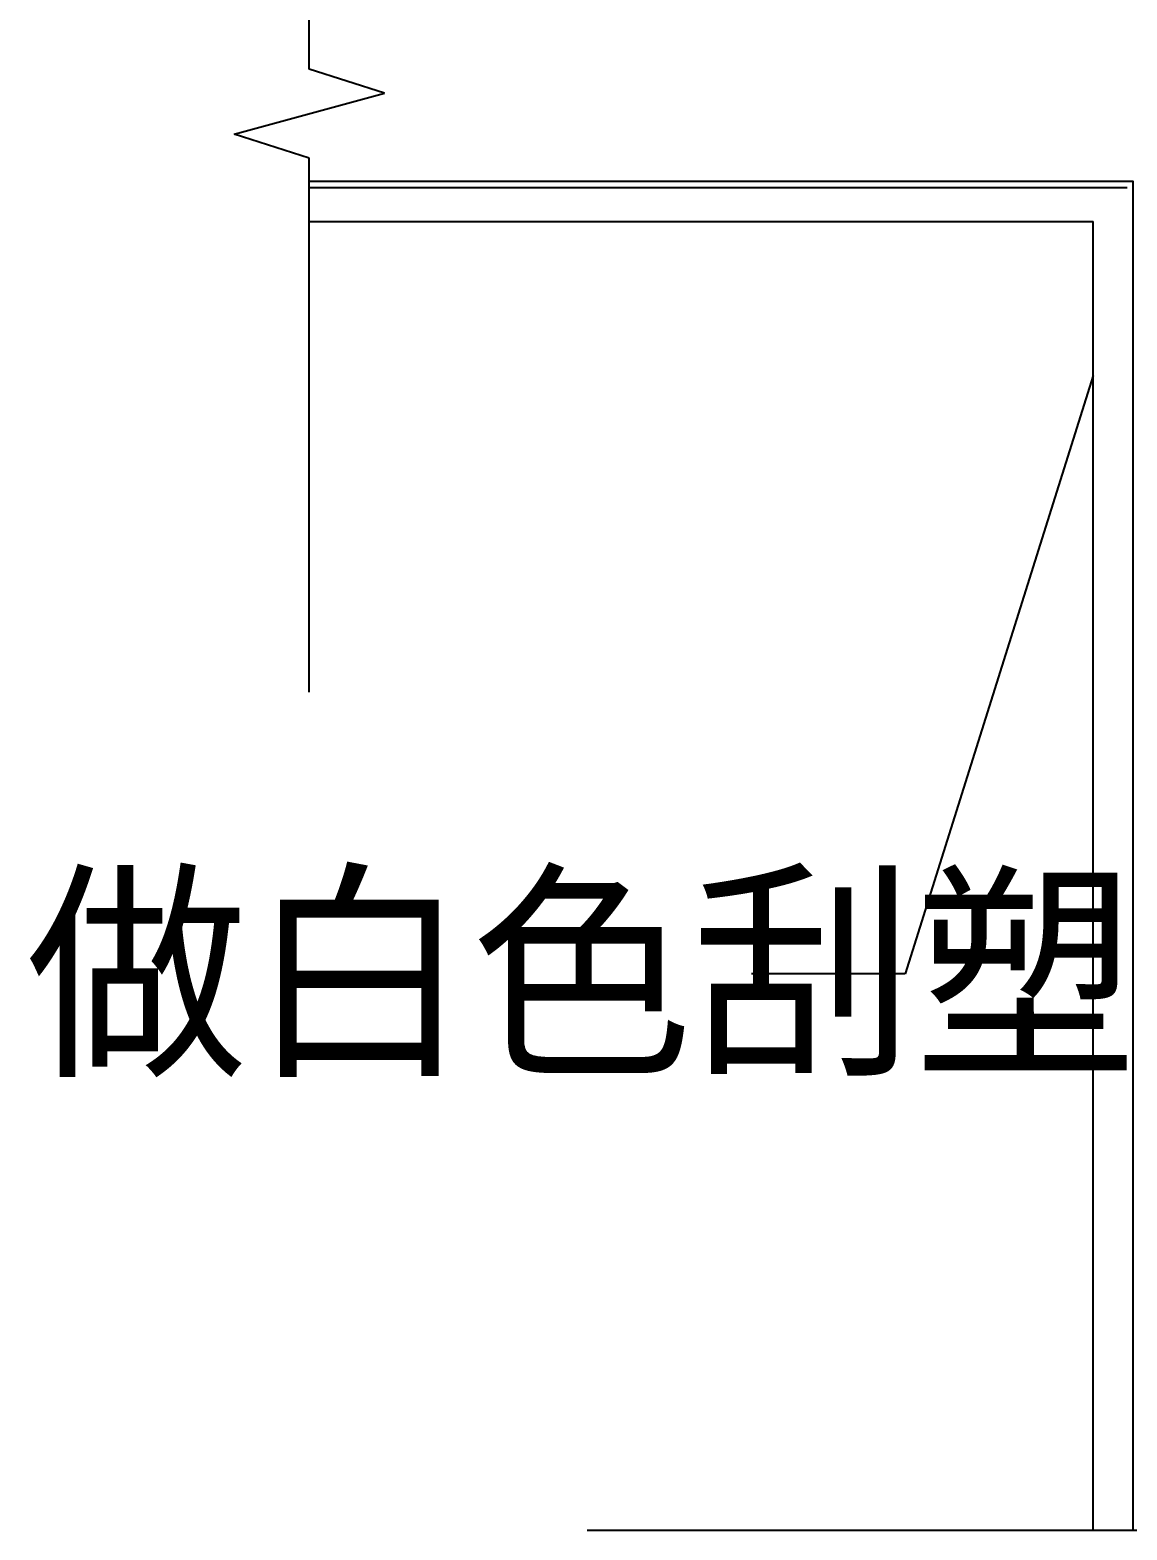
# Model space of a CAD drawing. Header units: metres. Extents: x -4212 to -933, y 7490 to 10270.
# Drawn here: x -4212 to -3570, y 7915 to 8792 of the extents above; entities that cross this region are included whole.
import ezdxf

# ---------------------------------------------------------------- set-up
doc = ezdxf.new("R2010")
doc.units = ezdxf.units.M
for name, color, linetype in [('LM', 141, 'Continuous'), ('OTHER', 7, 'Continuous'), ('PUB_TEXT', 7, 'Continuous'), ('PUB_WALL', 7, 'Continuous'), ('S_OTHER', 7, 'Continuous'), ('S_WALL', 254, 'Continuous')]:
    doc.layers.add(name, color=color, linetype=linetype)

msp = doc.modelspace()

# ---------------------------------------------------------------- linework, layer by layer
at = {"layer": 'LM'}
for p, q in [((-4048.73, 8680), (-3590, 8680)), ((-3590, 7914.79), (-3590, 8680)), ((-3590, 8590), (-3700, 8240)), ((-3700, 8240), (-3790, 8240))]:
    msp.add_line(p, q, dxfattribs=at)
at = {"layer": 'OTHER'}
msp.add_line((-3886, 7914.79), (-3341, 7914.79), dxfattribs=at)
at = {"layer": 'PUB_WALL'}
msp.add_lwpolyline([(-3566.5, 7914.79), (-3566.5, 8703.5), (-4048.73, 8703.5)], dxfattribs=at)
at = {"layer": 'S_OTHER'}
for p, q in [((-4048.73, 8769.19), (-4048.73, 9224.79)), ((-4004.73, 8755.19), (-4048.73, 8769.19)), ((-4092.73, 8731.19), (-4004.73, 8755.19)), ((-4048.73, 8717.19), (-4092.73, 8731.19)), ((-4048.73, 8404.79), (-4048.73, 8717.19))]:
    msp.add_line(p, q, dxfattribs=at)
at = {"layer": 'S_WALL'}
msp.add_line((-4048.73, 8700), (-3570, 8700), dxfattribs=at)

# ---------------------------------------------------------------- texts
at = {"layer": 'PUB_TEXT'}
msp.add_text('做白色刮塑', height=100, dxfattribs=at).set_placement((-4214.5, 8190.6))

doc.saveas('drawing.dxf')
